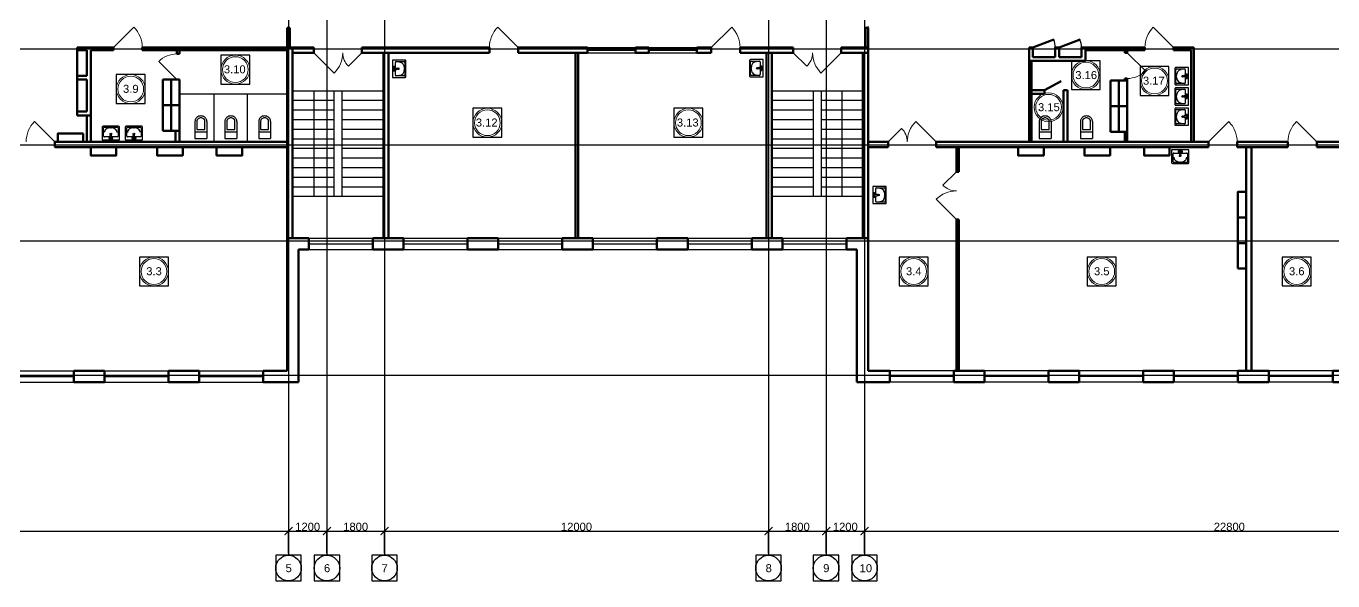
# Model space of a CAD drawing. Header units: metres. Extents: x 0 to 126, y 0 to 57.
# Drawn here: x 37.42 to 78.25, y 9.15 to 26.49 of the extents above; entities that cross this region are included whole.
import ezdxf
from ezdxf.enums import TextEntityAlignment as Align

# ---------------------------------------------------------------- set-up
doc = ezdxf.new("R2010")
doc.units = ezdxf.units.M
doc.linetypes.add('ACAD_ISO04W100', pattern=[30, 24, -3, 0, -3])
for name, color, linetype in [('SANTEH', 7, 'Continuous'), ('YOLO_TABLE', 1, 'Continuous'), ('Окна', 127, 'Continuous'), ('Оси', 30, 'Continuous'), ('Осн надпись', 7, 'Continuous'), ('размеры оси', 163, 'Continuous'), ('Сантехника', 7, 'Continuous')]:
    doc.layers.add(name, color=color, linetype=linetype)
doc.layers.add('Двери', color=250, linetype='Continuous', lineweight=5)
doc.layers.add('Стены', color=7, linetype='Continuous', lineweight=50)
doc.styles.get("Standard").update_dxf_attribs({"font": 'arial.ttf'})
doc.styles.add('Style-Arial', font='arial.ttf')
doc.dimstyles.new('100', dxfattribs={"dimtxt": 0.25, "dimasz": 0.25, "dimexe": 0.0125, "dimexo": 0.0625, "dimgap": 0.0065, "dimtad": 1, "dimlfac": 1000, "dimtxsty": 'Standard', "dimblk": 'ARCHTICK', "dimcen": 0.25, "dimadec": 0, "dimazin": 0, "dimtfac": 1, "dimtmove": 0, "dimatfit": 3, "dimldrblk": 'ARCHTICK', "dimfxl": 1, "dimarcsym": 0})

# ---------------------------------------------------------------- blocks, each defined once
blk = doc.blocks.new('Rac7')
at = {"color": 0}
for p, q in [((-39501, -24232), (-39501, -23830)), ((-39474, -23808), (-38988, -23808)), ((-39457, -23859), (-39457, -24115)), ((-39032, -23838), (-39430, -23838)), ((-39221, -23855), (-39241, -23855)), ((-39005, -24115), (-39005, -23859)), ((-39005, -23859), (-39005, -23859)), ((-38961, -23830), (-38961, -24232)), ((-38961, -24232), (-39501, -24232)), ((-39430, -24136), (-39253, -24136)), ((-39297, -24164), (-39253, -24164)), ((-39297, -24194), (-39297, -24164)), ((-39165, -24194), (-39297, -24194)), ((-39253, -24186), (-39253, -24094)), ((-39253, -24186), (-39209, -24186)), ((-39209, -24186), (-39209, -24094)), ((-39209, -24136), (-39032, -24136)), ((-39209, -24164), (-39165, -24164)), ((-39165, -24164), (-39165, -24194))]:
    blk.add_line(p, q, dxfattribs=at)
at = {"color": 0, "extrusion": (0, 0, -1)}
for centre, major_axis, start_param, end_param in [((-39474, -23830), (-27, 0), 0, 1.570796), ((-39430, -23859), (-27, 0), 0, 1.570796), ((-39241, -24007), (-194, 0), 0, 1.570796), ((-39231, -24104), (-25.3, 0), 0.552816, 2.588777), ((-39221, -24007), (-194, 0), 1.570796, 3.141593), ((-39032, -23859), (-27, 0), 1.570796, 3.141593), ((-38988, -23830), (-27, 0), 1.570796, 3.141593), ((-39430, -24115), (-27, 0), -1.570796, 0), ((-39032, -24115), (-27, 0), -3.141593, -1.570796)]:
    blk.add_ellipse(centre, major_axis=major_axis, ratio=0.785714, start_param=start_param, end_param=end_param, dxfattribs=at)
blk.add_ellipse((-39231, -24048), major_axis=(-27.9, 0), ratio=0.785714, dxfattribs=at)
blk = doc.blocks.new('WC With Cistern_103')
at = {"layer": 'SANTEH', "linetype": 'Continuous'}
for p, q in [((0, 170), (0, 700)), ((370, 700), (0, 700)), ((370, 500), (0, 500)), ((60, 425), (60, 170)), ((310, 425), (60, 425)), ((310, 170), (310, 425)), ((370, 170), (370, 700))]:
    blk.add_line(p, q, dxfattribs=at)
for points in [[(0, 170), (1, 151), (4, 133), (10, 115), (17, 97), (27, 81), (38, 66), (51, 52), (65, 40)], [(60, 170), (61, 158), (63, 146), (66, 135), (71, 124), (77, 114), (84, 104), (92, 96), (101, 88)], [(65, 40), (92, 23), (122, 10), (153, 3), (185, 0), (217, 3), (248, 10), (278, 23), (305, 40)], [(101, 88), (120, 76), (141, 67), (163, 62), (185, 60), (207, 62), (229, 67), (250, 76), (269, 88)], [(269, 88), (278, 96), (286, 104), (293, 114), (299, 124), (304, 135), (307, 146), (309, 158), (310, 170)], [(305, 40), (319, 52), (332, 66), (343, 81), (353, 97), (360, 115), (366, 133), (369, 151), (370, 170)]]:
    blk.add_lwpolyline(points, dxfattribs=at)
blk = doc.blocks.new('_ArchTick')
at = {"color": 0, "linetype": 'ByBlock', "const_width": 0.15}
blk.add_lwpolyline([(-0.5, -0.5), (0.5, 0.5)], dxfattribs=at)
blk = doc.blocks.new('*D69')
at = {"layer": 'Defpoints', "color": 0, "transparency": 16777216}
for p in [(45.618, 10.71), (22.818, 9.953), (45.618, 9.953)]:
    blk.add_point(p, dxfattribs=at)
at = {"layer": 'размеры оси', "color": 0, "lineweight": -2, "transparency": 16777216}
for p, q in [((22.818, 10.016), (22.818, 10.723)), ((22.818, 10.71), (45.618, 10.71)), ((45.618, 10.016), (45.618, 10.723))]:
    blk.add_line(p, q, dxfattribs=at)
at = {"layer": 'размеры оси', "color": 0, "lineweight": -2, "transparency": 16777216, "xscale": 0.25, "yscale": 0.25, "zscale": 0.25, "rotation": 180}
blk.add_blockref('_ArchTick', (22.818, 10.71), dxfattribs=at)
at = {"layer": 'размеры оси', "color": 0, "lineweight": -2, "transparency": 16777216, "xscale": 0.25, "yscale": 0.25, "zscale": 0.25}
blk.add_blockref('_ArchTick', (45.618, 10.71), dxfattribs=at)
at = {"layer": 'размеры оси', "color": 0, "transparency": 16777216, "insert": (34.218, 10.844), "char_height": 0.25, "attachment_point": 5}
blk.add_mtext('22800', dxfattribs=at)
blk = doc.blocks.new('*D70')
at = {"layer": 'Defpoints', "color": 0, "transparency": 16777216}
for p in [(46.818, 10.71), (45.618, 9.953), (46.818, 9.953)]:
    blk.add_point(p, dxfattribs=at)
at = {"layer": 'размеры оси', "color": 0, "lineweight": -2, "transparency": 16777216}
for p, q in [((45.618, 10.016), (45.618, 10.723)), ((45.618, 10.71), (46.818, 10.71)), ((46.818, 10.016), (46.818, 10.723))]:
    blk.add_line(p, q, dxfattribs=at)
at = {"layer": 'размеры оси', "color": 0, "lineweight": -2, "transparency": 16777216, "xscale": 0.25, "yscale": 0.25, "zscale": 0.25, "rotation": 180}
blk.add_blockref('_ArchTick', (45.618, 10.71), dxfattribs=at)
at = {"layer": 'размеры оси', "color": 0, "lineweight": -2, "transparency": 16777216, "xscale": 0.25, "yscale": 0.25, "zscale": 0.25}
blk.add_blockref('_ArchTick', (46.818, 10.71), dxfattribs=at)
at = {"layer": 'размеры оси', "color": 0, "transparency": 16777216, "insert": (46.218, 10.844), "char_height": 0.25, "attachment_point": 5}
blk.add_mtext('1200', dxfattribs=at)
blk = doc.blocks.new('*D71')
at = {"layer": 'Defpoints', "color": 0, "transparency": 16777216}
for p in [(48.618, 10.71), (46.818, 9.953), (48.618, 9.953)]:
    blk.add_point(p, dxfattribs=at)
at = {"layer": 'размеры оси', "color": 0, "lineweight": -2, "transparency": 16777216}
for p, q in [((46.818, 10.016), (46.818, 10.723)), ((46.818, 10.71), (48.618, 10.71)), ((48.618, 10.016), (48.618, 10.723))]:
    blk.add_line(p, q, dxfattribs=at)
at = {"layer": 'размеры оси', "color": 0, "lineweight": -2, "transparency": 16777216, "xscale": 0.25, "yscale": 0.25, "zscale": 0.25, "rotation": 180}
blk.add_blockref('_ArchTick', (46.818, 10.71), dxfattribs=at)
at = {"layer": 'размеры оси', "color": 0, "lineweight": -2, "transparency": 16777216, "xscale": 0.25, "yscale": 0.25, "zscale": 0.25}
blk.add_blockref('_ArchTick', (48.618, 10.71), dxfattribs=at)
at = {"layer": 'размеры оси', "color": 0, "transparency": 16777216, "insert": (47.718, 10.844), "char_height": 0.25, "attachment_point": 5}
blk.add_mtext('1800', dxfattribs=at)
blk = doc.blocks.new('*D49')
at = {"layer": 'Defpoints', "color": 0, "transparency": 16777216}
for p in [(60.618, 10.71), (48.618, 9.953), (60.618, 9.953)]:
    blk.add_point(p, dxfattribs=at)
at = {"layer": 'размеры оси', "color": 0, "lineweight": -2, "transparency": 16777216}
for p, q in [((48.618, 10.016), (48.618, 10.723)), ((48.618, 10.71), (60.618, 10.71)), ((60.618, 10.016), (60.618, 10.723))]:
    blk.add_line(p, q, dxfattribs=at)
at = {"layer": 'размеры оси', "color": 0, "lineweight": -2, "transparency": 16777216, "xscale": 0.25, "yscale": 0.25, "zscale": 0.25, "rotation": 180}
blk.add_blockref('_ArchTick', (48.618, 10.71), dxfattribs=at)
at = {"layer": 'размеры оси', "color": 0, "lineweight": -2, "transparency": 16777216, "xscale": 0.25, "yscale": 0.25, "zscale": 0.25}
blk.add_blockref('_ArchTick', (60.618, 10.71), dxfattribs=at)
at = {"layer": 'размеры оси', "color": 0, "transparency": 16777216, "insert": (54.618, 10.844), "char_height": 0.25, "attachment_point": 5}
blk.add_mtext('12000', dxfattribs=at)
blk = doc.blocks.new('*D50')
at = {"layer": 'Defpoints', "color": 0, "transparency": 16777216}
for p in [(62.418, 10.71), (60.618, 9.953), (62.418, 9.953)]:
    blk.add_point(p, dxfattribs=at)
at = {"layer": 'размеры оси', "color": 0, "lineweight": -2, "transparency": 16777216}
for p, q in [((60.618, 10.016), (60.618, 10.723)), ((60.618, 10.71), (62.418, 10.71)), ((62.418, 10.016), (62.418, 10.723))]:
    blk.add_line(p, q, dxfattribs=at)
at = {"layer": 'размеры оси', "color": 0, "lineweight": -2, "transparency": 16777216, "xscale": 0.25, "yscale": 0.25, "zscale": 0.25, "rotation": 180}
blk.add_blockref('_ArchTick', (60.618, 10.71), dxfattribs=at)
at = {"layer": 'размеры оси', "color": 0, "lineweight": -2, "transparency": 16777216, "xscale": 0.25, "yscale": 0.25, "zscale": 0.25}
blk.add_blockref('_ArchTick', (62.418, 10.71), dxfattribs=at)
at = {"layer": 'размеры оси', "color": 0, "transparency": 16777216, "insert": (61.518, 10.844), "char_height": 0.25, "attachment_point": 5}
blk.add_mtext('1800', dxfattribs=at)
blk = doc.blocks.new('*D51')
at = {"layer": 'Defpoints', "color": 0, "transparency": 16777216}
for p in [(63.618, 10.71), (62.418, 9.953), (63.618, 9.953)]:
    blk.add_point(p, dxfattribs=at)
at = {"layer": 'размеры оси', "color": 0, "lineweight": -2, "transparency": 16777216}
for p, q in [((62.418, 10.016), (62.418, 10.723)), ((62.418, 10.71), (63.618, 10.71)), ((63.618, 10.016), (63.618, 10.723))]:
    blk.add_line(p, q, dxfattribs=at)
at = {"layer": 'размеры оси', "color": 0, "lineweight": -2, "transparency": 16777216, "xscale": 0.25, "yscale": 0.25, "zscale": 0.25, "rotation": 180}
blk.add_blockref('_ArchTick', (62.418, 10.71), dxfattribs=at)
at = {"layer": 'размеры оси', "color": 0, "lineweight": -2, "transparency": 16777216, "xscale": 0.25, "yscale": 0.25, "zscale": 0.25}
blk.add_blockref('_ArchTick', (63.618, 10.71), dxfattribs=at)
at = {"layer": 'размеры оси', "color": 0, "transparency": 16777216, "insert": (63.018, 10.844), "char_height": 0.25, "attachment_point": 5}
blk.add_mtext('1200', dxfattribs=at)
blk = doc.blocks.new('*D52')
at = {"layer": 'Defpoints', "color": 0, "transparency": 16777216}
for p in [(86.418, 10.71), (63.618, 9.953), (86.418, 9.953)]:
    blk.add_point(p, dxfattribs=at)
at = {"layer": 'размеры оси', "color": 0, "lineweight": -2, "transparency": 16777216}
for p, q in [((63.618, 10.016), (63.618, 10.723)), ((63.618, 10.71), (86.418, 10.71)), ((86.418, 10.016), (86.418, 10.723))]:
    blk.add_line(p, q, dxfattribs=at)
at = {"layer": 'размеры оси', "color": 0, "lineweight": -2, "transparency": 16777216, "xscale": 0.25, "yscale": 0.25, "zscale": 0.25, "rotation": 180}
blk.add_blockref('_ArchTick', (63.618, 10.71), dxfattribs=at)
at = {"layer": 'размеры оси', "color": 0, "lineweight": -2, "transparency": 16777216, "xscale": 0.25, "yscale": 0.25, "zscale": 0.25}
blk.add_blockref('_ArchTick', (86.418, 10.71), dxfattribs=at)
at = {"layer": 'размеры оси', "color": 0, "transparency": 16777216, "insert": (75.018, 10.844), "char_height": 0.25, "attachment_point": 5}
blk.add_mtext('22800', dxfattribs=at)

msp = doc.modelspace()

# ---------------------------------------------------------------- linework, layer by layer
for p, q in [((54.962898, 25.824514), (56.462898, 25.824514)), ((54.962898, 25.744514), (56.462898, 25.744514)), ((56.882898, 25.824514), (58.382898, 25.824514)), ((56.882898, 25.744514), (58.382898, 25.744514)), ((54.962898, 25.664514), (56.462898, 25.664514)), ((56.882898, 25.664514), (58.382898, 25.664514)), ((48.588344, 24.464514), (45.738344, 24.464514)), ((47.038344, 24.164514), (45.738344, 24.164514)), ((46.414833, 24.464514), (46.414833, 21.164514)), ((47.038344, 24.464514), (47.038344, 21.164514)), ((47.288344, 24.464514), (47.288344, 21.164514)), ((48.588344, 24.164514), (47.288344, 24.164514)), ((63.568344, 24.464514), (60.718344, 24.464514)), ((62.018344, 24.164514), (60.718344, 24.164514)), ((62.018344, 24.464514), (62.018344, 21.164514)), ((62.268344, 24.464514), (62.268344, 21.164514)), ((63.568344, 24.164514), (62.268344, 24.164514)), ((62.908333, 24.464514), (62.908333, 21.164514)), ((47.038344, 23.864514), (45.738344, 23.864514)), ((48.588344, 23.864514), (47.288344, 23.864514)), ((62.018344, 23.864514), (60.718344, 23.864514)), ((63.568344, 23.864514), (62.268344, 23.864514)), ((47.038344, 23.564514), (45.738344, 23.564514)), ((48.588344, 23.564514), (47.288344, 23.564514)), ((62.018344, 23.564514), (60.718344, 23.564514)), ((63.568344, 23.564514), (62.268344, 23.564514)), ((47.038344, 23.264514), (45.738344, 23.264514)), ((47.038344, 22.964514), (45.738344, 22.964514)), ((48.588344, 23.264514), (47.288344, 23.264514)), ((48.588344, 22.964514), (47.288344, 22.964514)), ((62.018344, 23.264514), (60.718344, 23.264514)), ((62.018344, 22.964514), (60.718344, 22.964514)), ((63.568344, 23.264514), (62.268344, 23.264514)), ((63.568344, 22.964514), (62.268344, 22.964514)), ((47.038344, 22.664514), (45.738344, 22.664514)), ((48.588344, 22.664514), (47.288344, 22.664514)), ((62.018344, 22.664514), (60.718344, 22.664514)), ((63.568344, 22.664514), (62.268344, 22.664514)), ((47.038344, 22.364514), (45.738344, 22.364514)), ((47.038344, 22.064514), (45.738344, 22.064514)), ((48.588344, 22.364514), (47.288344, 22.364514)), ((48.588344, 22.064514), (47.288344, 22.064514)), ((62.018344, 22.364514), (60.718344, 22.364514)), ((62.018344, 22.064514), (60.718344, 22.064514)), ((63.568344, 22.364514), (62.268344, 22.364514)), ((63.568344, 22.064514), (62.268344, 22.064514)), ((47.038344, 21.764514), (45.738344, 21.764514)), ((48.588344, 21.764514), (47.288344, 21.764514)), ((62.018344, 21.764514), (60.718344, 21.764514)), ((63.568344, 21.764514), (62.268344, 21.764514)), ((47.038344, 21.464514), (45.738344, 21.464514)), ((48.588344, 21.464514), (47.288344, 21.464514)), ((62.018344, 21.464514), (60.718344, 21.464514)), ((63.568344, 21.464514), (62.268344, 21.464514)), ((48.588344, 21.164514), (45.738344, 21.164514)), ((63.568344, 21.164514), (60.718344, 21.164514))]:
    msp.add_line(p, q)
at = {"lineweight": 50}
for p, q in [((69.578344, 25.824514), (69.698344, 25.824514)), ((64.352898, 22.874514), (64.352898, 22.714514)), ((65.852898, 22.874514), (65.852898, 22.714514)), ((74.362898, 22.874514), (74.362898, 22.714514)), ((75.262898, 22.874514), (75.262898, 22.714514)), ((66.488344, 21.944562), (66.568344, 21.944562)), ((66.488344, 20.444562), (66.568344, 20.444562))]:
    msp.add_line(p, q, dxfattribs=at)
at = {"color": 7, "linetype": 'Continuous', "lineweight": 13}
for centre, radius in [((43.958873, 25.135634), 0.452013), ((43.958873, 25.135634), 0.402013), ((70.534723, 24.962406), 0.452013), ((70.534723, 24.962406), 0.402013), ((40.689416, 24.527042), 0.452013), ((40.689416, 24.527042), 0.402013), ((72.679705, 24.781911), 0.452013), ((72.679705, 24.781911), 0.402013), ((69.36949, 23.959035), 0.452013), ((69.36949, 23.959035), 0.402013), ((51.831975, 23.473943), 0.452013), ((51.831975, 23.473943), 0.402013), ((58.114761, 23.473943), 0.452013), ((58.114761, 23.473943), 0.402013), ((41.415054, 18.824381), 0.452013), ((41.415054, 18.824381), 0.402013), ((65.155502, 18.824381), 0.452013), ((65.155502, 18.824381), 0.402013), ((71.030862, 18.824381), 0.452013), ((71.030862, 18.824381), 0.402013), ((77.124051, 18.824381), 0.452013), ((77.124051, 18.824381), 0.402013)]:
    msp.add_circle(centre, radius, dxfattribs=at)
at = {"layer": 'SANTEH'}
for p, q in [((42.208344, 24.374514), (45.578344, 24.374514)), ((43.282898, 24.374514), (43.282898, 22.874514)), ((44.330455, 24.374514), (44.330455, 22.874514))]:
    msp.add_line(p, q, dxfattribs=at)
for centre in [(68.878344, 25.824514), (69.698344, 25.824514)]:
    msp.add_arc(centre, 0.7, 0, 21.0579295, dxfattribs=at)
at = {"layer": 'YOLO_TABLE'}
for points in [[(43.50686, 24.68362), (44.410887, 24.68362), (44.410887, 25.587647), (43.50686, 25.587647)], [(70.082709, 24.510392), (70.986736, 24.510392), (70.986736, 25.414419), (70.082709, 25.414419)], [(40.237403, 24.075028), (41.14143, 24.075028), (41.14143, 24.979055), (40.237403, 24.979055)], [(72.227692, 24.329898), (73.131718, 24.329898), (73.131718, 25.233925), (72.227692, 25.233925)], [(51.379962, 23.021929), (52.283988, 23.021929), (52.283988, 23.925956), (51.379962, 23.925956)], [(57.662748, 23.021929), (58.566774, 23.021929), (58.566774, 23.925956), (57.662748, 23.925956)], [(40.96304, 18.372368), (41.867067, 18.372368), (41.867067, 19.276394), (40.96304, 19.276394)], [(64.703488, 18.372368), (65.607515, 18.372368), (65.607515, 19.276394), (64.703488, 19.276394)], [(70.578849, 18.372368), (71.482876, 18.372368), (71.482876, 19.276394), (70.578849, 19.276394)], [(76.672037, 18.372368), (77.576064, 18.372368), (77.576064, 19.276394), (76.672037, 19.276394)], [(45.218344, 9.153137), (46.018344, 9.153137), (46.018344, 9.953137), (45.218344, 9.953137)], [(46.418344, 9.153137), (47.218344, 9.153137), (47.218344, 9.953137), (46.418344, 9.953137)], [(48.218344, 9.153137), (49.018344, 9.153137), (49.018344, 9.953137), (48.218344, 9.953137)], [(60.218344, 9.153137), (61.018344, 9.153137), (61.018344, 9.953137), (60.218344, 9.953137)], [(62.018344, 9.153137), (62.818344, 9.153137), (62.818344, 9.953137), (62.018344, 9.953137)], [(63.218344, 9.153137), (64.018344, 9.153137), (64.018344, 9.953137), (63.218344, 9.953137)]]:
    msp.add_lwpolyline(points, close=True, dxfattribs=at)
at = {"layer": 'Двери'}
for p, q in [((40.149504, 25.824514), (40.7859, 26.460911)), ((45.618344, 25.824514), (45.618344, 26.494514)), ((52.797119, 25.824514), (52.160722, 26.460911)), ((58.83076, 25.824514), (59.467156, 26.460911)), ((63.728344, 25.824514), (63.728344, 26.494514)), ((73.278344, 25.824514), (72.641948, 26.460911)), ((42.128344, 24.824514), (41.562658, 25.3902)), ((46.413344, 25.664514), (47.04974, 25.028118)), ((47.913344, 25.664514), (47.48908, 25.24025)), ((61.393344, 25.664514), (61.817608, 25.24025)), ((62.893344, 25.664514), (62.256948, 25.028118)), ((71.828344, 25.658214), (72.394029, 25.092528)), ((38.319922, 22.874514), (37.683526, 23.510911)), ((64.352898, 22.874514), (64.777162, 23.298779)), ((65.852898, 22.874514), (65.216501, 23.510911)), ((74.362898, 22.874514), (74.999294, 23.510911)), ((77.749503, 22.874514), (77.113107, 23.510911)), ((66.488344, 21.944562), (66.06408, 21.520298)), ((66.488344, 20.444562), (65.851948, 21.080958))]:
    msp.add_line(p, q, dxfattribs=at)
for centre, radius, start, end in [((40.149504, 25.824514), 0.9, 0, 45), ((52.797119, 25.824514), 0.9, 135, 180), ((58.83076, 25.824514), 0.9, 0, 45), ((73.278344, 25.824514), 0.9, 135, 180), ((42.128344, 24.824514), 0.8, 90, 135), ((46.413344, 25.664514), 0.9, 315, 0), ((47.913344, 25.664514), 0.6, 180, 225), ((61.393344, 25.664514), 0.6, 315, 0), ((62.893344, 25.664514), 0.9, 180, 225), ((71.828344, 25.658214), 0.8, 270, 315), ((38.319922, 22.874514), 0.9, 135, 180), ((64.352898, 22.874514), 0.6, 0, 45), ((65.852898, 22.874514), 0.9, 135, 180), ((74.362898, 22.874514), 0.9, 0, 45), ((77.749503, 22.874514), 0.9, 135, 180), ((66.488344, 20.444562), 0.9, 90, 135), ((66.488344, 21.944562), 0.6, 225, 270)]:
    msp.add_arc(centre, radius, start, end, dxfattribs=at)
at = {"layer": 'Окна'}
for p, q in [((46.253344, 19.864514), (48.253344, 19.864514)), ((46.253344, 19.689514), (48.253344, 19.689514)), ((49.213344, 19.864514), (51.213344, 19.864514)), ((49.213344, 19.689514), (51.213344, 19.689514)), ((52.173344, 19.864514), (54.173344, 19.864514)), ((52.173344, 19.689514), (54.173344, 19.689514)), ((55.133344, 19.864514), (57.133344, 19.864514)), ((55.133344, 19.689514), (57.133344, 19.689514)), ((58.093344, 19.864514), (60.093344, 19.864514)), ((58.093344, 19.689514), (60.093344, 19.689514)), ((61.053344, 19.864514), (63.053344, 19.864514)), ((61.053344, 19.689514), (63.053344, 19.689514)), ((46.253344, 19.514514), (48.253344, 19.514514)), ((49.213344, 19.514514), (51.213344, 19.514514)), ((52.173344, 19.514514), (54.173344, 19.514514)), ((55.133344, 19.514514), (57.133344, 19.514514)), ((58.093344, 19.514514), (60.093344, 19.514514)), ((61.053344, 19.514514), (63.053344, 19.514514)), ((36.908344, 15.714514), (38.908344, 15.714514)), ((36.908344, 15.539514), (38.908344, 15.539514)), ((39.868344, 15.714514), (41.868344, 15.714514)), ((39.868344, 15.539514), (41.868344, 15.539514)), ((42.828344, 15.714514), (44.828344, 15.714514)), ((42.828344, 15.539514), (44.828344, 15.539514)), ((66.408344, 15.714514), (64.408344, 15.714514)), ((66.408344, 15.539514), (64.408344, 15.539514)), ((69.368344, 15.714514), (67.368344, 15.714514)), ((69.368344, 15.539514), (67.368344, 15.539514)), ((72.328344, 15.714514), (70.328344, 15.714514)), ((72.328344, 15.539514), (70.328344, 15.539514)), ((75.288344, 15.714514), (73.288344, 15.714514)), ((75.288344, 15.539514), (73.288344, 15.539514)), ((78.248344, 15.714514), (76.248344, 15.714514)), ((78.248344, 15.539514), (76.248344, 15.539514)), ((36.908344, 15.364514), (38.908344, 15.364514)), ((39.868344, 15.364514), (41.868344, 15.364514)), ((42.828344, 15.364514), (44.828344, 15.364514)), ((66.408344, 15.364514), (64.408344, 15.364514)), ((69.368344, 15.364514), (67.368344, 15.364514)), ((72.328344, 15.364514), (70.328344, 15.364514)), ((75.288344, 15.364514), (73.288344, 15.364514)), ((78.248344, 15.364514), (76.248344, 15.364514))]:
    msp.add_line(p, q, dxfattribs=at)
at = {"layer": 'Оси', "linetype": 'ACAD_ISO04W100', "ltscale": 40}
for p, q in [((45.618344, 53.974514), (45.618344, 9.953137)), ((63.618344, 53.974514), (63.618344, 9.953137)), ((46.818344, 49.774514), (46.818344, 9.953137)), ((48.618344, 49.774514), (48.618344, 9.953137)), ((60.618344, 49.774514), (60.618344, 9.953137)), ((62.418344, 49.774514), (62.418344, 9.953137)), ((91.004243, 25.774514), (6.268647, 25.774514)), ((91.004243, 22.774514), (6.268647, 22.774514)), ((91.004243, 19.774514), (6.268647, 19.774514)), ((91.004243, 15.574514), (6.268647, 15.574514))]:
    msp.add_line(p, q, dxfattribs=at)
at = {"layer": 'Осн надпись', "ltscale": 40}
for centre in [(45.618344, 9.553137), (46.818344, 9.553137), (48.618344, 9.553137), (60.618344, 9.553137), (62.418344, 9.553137), (63.618344, 9.553137)]:
    msp.add_circle(centre, 0.4, dxfattribs=at)
at = {"layer": 'Стены'}
for p, q in [((45.578344, 26.444514), (45.578344, 25.824514)), ((45.658344, 26.444514), (45.578344, 26.444514)), ((45.658344, 26.444514), (45.658344, 25.824514)), ((63.648344, 26.444514), (63.648344, 25.824514)), ((63.728344, 26.444514), (63.648344, 26.444514)), ((63.728344, 26.444514), (63.728344, 25.824514)), ((39.018344, 25.824514), (39.018344, 25.744514)), ((39.018344, 25.824514), (40.149504, 25.824514)), ((39.018344, 23.704514), (39.018344, 25.824514)), ((39.018344, 25.744514), (39.318344, 25.744514)), ((39.318344, 25.744514), (39.318344, 24.944514)), ((39.438344, 25.744514), (39.438344, 22.874514)), ((39.438344, 25.744514), (40.149504, 25.744514)), ((40.149504, 25.744514), (40.149504, 25.824514)), ((41.049504, 25.824514), (45.448344, 25.824514)), ((41.049504, 25.744514), (41.049504, 25.824514)), ((41.049504, 25.744514), (45.578344, 25.744514)), ((42.128344, 25.624514), (42.128344, 25.744514)), ((42.208344, 25.624514), (42.208344, 25.744514)), ((45.448344, 25.824514), (45.928344, 25.824514)), ((45.578344, 25.824514), (45.578344, 15.714514)), ((45.578344, 25.824514), (45.738344, 25.824514)), ((45.738344, 25.824514), (45.738344, 19.864514)), ((45.928344, 25.824514), (46.413344, 25.824514)), ((46.413344, 25.664514), (46.413344, 25.824514)), ((47.913344, 25.824514), (51.897119, 25.824514)), ((47.913344, 25.664514), (47.913344, 25.824514)), ((51.897119, 25.664514), (51.897119, 25.824514)), ((52.797119, 25.824514), (54.962898, 25.824514)), ((52.797119, 25.664514), (52.797119, 25.824514)), ((54.962898, 25.824514), (54.962898, 25.664514)), ((56.462898, 25.824514), (56.882898, 25.824514)), ((56.462898, 25.824514), (56.462898, 25.664514)), ((56.882898, 25.824514), (56.882898, 25.664514)), ((58.382898, 25.824514), (58.83076, 25.824514)), ((58.382898, 25.824514), (58.382898, 25.664514)), ((58.83076, 25.664514), (58.83076, 25.824514)), ((59.73076, 25.824514), (61.393344, 25.824514)), ((59.73076, 25.664514), (59.73076, 25.824514)), ((61.393344, 25.664514), (61.393344, 25.824514)), ((62.893344, 25.824514), (63.728344, 25.824514)), ((62.893344, 25.664514), (62.893344, 25.824514)), ((63.728344, 25.824514), (63.728344, 15.714514)), ((63.728344, 25.824514), (63.728344, 19.864514)), ((68.758344, 25.824514), (68.878344, 25.824514)), ((68.758344, 25.824514), (68.758344, 22.874514)), ((68.758344, 25.824514), (68.758344, 25.524514)), ((68.878344, 25.824514), (69.531596, 26.076033)), ((68.878344, 25.824514), (68.878344, 25.524514)), ((69.578344, 25.824514), (69.578344, 25.524514)), ((69.698344, 25.824514), (70.351596, 26.076033)), ((69.698344, 25.824514), (69.698344, 25.524514)), ((70.398344, 25.824514), (72.378344, 25.824514)), ((70.398344, 25.824514), (70.398344, 25.524514)), ((70.518344, 25.824514), (70.518344, 25.404514)), ((70.518344, 25.744514), (72.378344, 25.744514)), ((71.748344, 25.744514), (71.748344, 25.658214)), ((71.828344, 25.744514), (71.828344, 25.658214)), ((72.378344, 25.824514), (72.378344, 25.744514)), ((73.278344, 25.824514), (73.908344, 25.824514)), ((73.278344, 25.824514), (73.278344, 25.744514)), ((73.278344, 25.744514), (73.828344, 25.744514)), ((73.828344, 25.744514), (73.828344, 22.874514)), ((73.908344, 25.824514), (73.908344, 22.874514)), ((42.128344, 25.624514), (42.208344, 25.624514)), ((45.738344, 25.664514), (46.413344, 25.664514)), ((47.913344, 25.664514), (51.897119, 25.664514)), ((48.588344, 25.664514), (48.588344, 19.864514)), ((48.748344, 25.664514), (48.748344, 19.864514)), ((52.797119, 25.664514), (54.962898, 25.664514)), ((54.588344, 25.664514), (54.588344, 19.864514)), ((54.668344, 25.664514), (54.668344, 19.864514)), ((56.462898, 25.664514), (56.882898, 25.664514)), ((58.382898, 25.664514), (58.83076, 25.664514)), ((59.73076, 25.664514), (61.393344, 25.664514)), ((60.558344, 25.664514), (60.558344, 19.864514)), ((60.718344, 25.664514), (60.718344, 19.864514)), ((62.893344, 25.664514), (63.728344, 25.664514)), ((63.568344, 25.664514), (63.568344, 19.864514)), ((68.758344, 25.404514), (70.518344, 25.404514)), ((68.838344, 25.404514), (68.838344, 22.874514)), ((68.878344, 25.524514), (69.578344, 25.524514)), ((69.698344, 25.524514), (70.398344, 25.524514)), ((71.748344, 25.658214), (71.828344, 25.658214)), ((39.018344, 24.944514), (39.018344, 24.824514)), ((39.018344, 24.944514), (39.318344, 24.944514)), ((39.018344, 24.824514), (39.318344, 24.824514)), ((39.318344, 24.824514), (39.318344, 23.824514)), ((41.688344, 24.824514), (41.688344, 23.224514)), ((41.688344, 24.824514), (42.208344, 24.824514)), ((41.948344, 23.224514), (41.948344, 24.824514)), ((42.208344, 24.824514), (42.208344, 22.874514)), ((69.238344, 24.494514), (69.759678, 24.774608)), ((71.308344, 24.794514), (71.308344, 23.194514)), ((71.308344, 24.794514), (71.828344, 24.794514)), ((71.568344, 23.194514), (71.568344, 24.794514)), ((71.748344, 24.858214), (71.748344, 24.794514)), ((71.748344, 24.858214), (71.828344, 24.858214)), ((71.828344, 24.858214), (71.828344, 22.874514)), ((68.838344, 24.494514), (69.238344, 24.494514)), ((68.838344, 24.374514), (69.238344, 24.374514)), ((69.238344, 24.494514), (69.238344, 24.374514)), ((69.838344, 24.494514), (69.838344, 22.874514)), ((69.838344, 24.494514), (69.958344, 24.494514)), ((69.958344, 24.494514), (69.958344, 22.874514)), ((39.018344, 23.824514), (39.018344, 23.704514)), ((39.018344, 23.824514), (39.318344, 23.824514)), ((39.018344, 23.704514), (39.438344, 23.704514)), ((39.318344, 23.704514), (39.318344, 22.874514)), ((41.688344, 24.024514), (42.208344, 24.024514)), ((71.308344, 23.994514), (71.828344, 23.994514)), ((38.319922, 22.874514), (45.578344, 22.874514)), ((38.319922, 22.714514), (38.319922, 22.874514)), ((41.688344, 23.224514), (42.208344, 23.224514)), ((42.088344, 23.224514), (42.088344, 22.874514)), ((63.728344, 22.874514), (64.352898, 22.874514)), ((65.852898, 22.874514), (74.362898, 22.874514)), ((71.308344, 23.194514), (71.828344, 23.194514)), ((71.748344, 23.194514), (71.748344, 22.874514)), ((75.262898, 22.874514), (76.849503, 22.874514)), ((76.849503, 22.874514), (76.849503, 22.714514)), ((77.749503, 22.874514), (80.138344, 22.874514)), ((77.749503, 22.874514), (77.749503, 22.714514)), ((38.319922, 22.714514), (45.578344, 22.714514)), ((63.728344, 22.714514), (64.352898, 22.714514)), ((65.852898, 22.714514), (74.362898, 22.714514)), ((66.488344, 22.714514), (66.488344, 21.944562)), ((66.568344, 22.714514), (66.568344, 21.944562)), ((75.262898, 22.714514), (76.849503, 22.714514)), ((75.548344, 22.714514), (75.548344, 15.714514)), ((75.708344, 22.714514), (75.708344, 15.714514)), ((77.749503, 22.714514), (80.138344, 22.714514)), ((66.488344, 20.444562), (66.488344, 15.714514)), ((66.568344, 20.444562), (66.568344, 15.714514)), ((46.253344, 19.864514), (45.578344, 19.864514)), ((46.253344, 19.514514), (46.253344, 19.864514)), ((49.213344, 19.864514), (48.253344, 19.864514)), ((48.253344, 19.514514), (48.253344, 19.864514)), ((49.213344, 19.514514), (49.213344, 19.864514)), ((52.173344, 19.864514), (51.213344, 19.864514)), ((51.213344, 19.514514), (51.213344, 19.864514)), ((52.173344, 19.514514), (52.173344, 19.864514)), ((55.133344, 19.864514), (54.173344, 19.864514)), ((54.173344, 19.514514), (54.173344, 19.864514)), ((55.133344, 19.514514), (55.133344, 19.864514)), ((58.093344, 19.864514), (57.133344, 19.864514)), ((57.133344, 19.514514), (57.133344, 19.864514)), ((58.093344, 19.514514), (58.093344, 19.864514)), ((61.053344, 19.864514), (60.093344, 19.864514)), ((60.093344, 19.514514), (60.093344, 19.864514)), ((61.053344, 19.514514), (61.053344, 19.864514)), ((63.728344, 19.864514), (63.053344, 19.864514)), ((63.053344, 19.514514), (63.053344, 19.864514)), ((45.928344, 19.514514), (45.928344, 15.364514)), ((46.253344, 19.514514), (45.928344, 19.514514)), ((49.213344, 19.514514), (48.253344, 19.514514)), ((52.173344, 19.514514), (51.213344, 19.514514)), ((55.133344, 19.514514), (54.173344, 19.514514)), ((58.093344, 19.514514), (57.133344, 19.514514)), ((61.053344, 19.514514), (60.093344, 19.514514)), ((63.378344, 19.514514), (63.053344, 19.514514)), ((63.378344, 19.514514), (63.378344, 15.364514)), ((38.908344, 15.714514), (39.868344, 15.714514)), ((38.908344, 15.714514), (38.908344, 15.364514)), ((39.868344, 15.714514), (39.868344, 15.364514)), ((41.868344, 15.714514), (42.828344, 15.714514)), ((41.868344, 15.714514), (41.868344, 15.364514)), ((42.828344, 15.714514), (42.828344, 15.364514)), ((44.828344, 15.714514), (45.578344, 15.714514)), ((44.828344, 15.714514), (44.828344, 15.364514)), ((64.408344, 15.714514), (63.728344, 15.714514)), ((64.408344, 15.714514), (64.408344, 15.364514)), ((67.368344, 15.714514), (66.408344, 15.714514)), ((66.408344, 15.714514), (66.408344, 15.364514)), ((67.368344, 15.714514), (67.368344, 15.364514)), ((70.328344, 15.714514), (69.368344, 15.714514)), ((69.368344, 15.714514), (69.368344, 15.364514)), ((70.328344, 15.714514), (70.328344, 15.364514)), ((73.288344, 15.714514), (72.328344, 15.714514)), ((72.328344, 15.714514), (72.328344, 15.364514)), ((73.288344, 15.714514), (73.288344, 15.364514)), ((76.248344, 15.714514), (75.288344, 15.714514)), ((75.288344, 15.714514), (75.288344, 15.364514)), ((76.248344, 15.714514), (76.248344, 15.364514)), ((79.208344, 15.714514), (78.248344, 15.714514)), ((78.248344, 15.714514), (78.248344, 15.364514)), ((38.908344, 15.364514), (39.868344, 15.364514)), ((41.868344, 15.364514), (42.828344, 15.364514)), ((44.828344, 15.364514), (45.928344, 15.364514)), ((64.408344, 15.364514), (63.378344, 15.364514)), ((67.368344, 15.364514), (66.408344, 15.364514)), ((70.328344, 15.364514), (69.368344, 15.364514)), ((73.288344, 15.364514), (72.328344, 15.364514)), ((76.248344, 15.364514), (75.288344, 15.364514)), ((79.208344, 15.364514), (78.248344, 15.364514))]:
    msp.add_line(p, q, dxfattribs=at)
for points in [[(41.688344, 23.224514), (41.948344, 23.224514), (41.948344, 24.024514), (41.688344, 24.024514)], [(71.308344, 23.194514), (71.568344, 23.194514), (71.568344, 23.994514), (71.308344, 23.994514)], [(39.206199, 23.134514), (39.206199, 22.874514), (38.406199, 22.874514), (38.406199, 23.134514)], [(40.238344, 22.714514), (40.238344, 22.454514), (39.438344, 22.454514), (39.438344, 22.714514)], [(42.311819, 22.714514), (42.311819, 22.454514), (41.511819, 22.454514), (41.511819, 22.714514)], [(44.172898, 22.714514), (44.172898, 22.454514), (43.372898, 22.454514), (43.372898, 22.714514)], [(69.218344, 22.714514), (69.218344, 22.454514), (68.418344, 22.454514), (68.418344, 22.714514)], [(71.291819, 22.714514), (71.291819, 22.454514), (70.491819, 22.454514), (70.491819, 22.714514)], [(73.152898, 22.714514), (73.152898, 22.454514), (72.352898, 22.454514), (72.352898, 22.714514)], [(75.288344, 20.514514), (75.548344, 20.514514), (75.548344, 21.314514), (75.288344, 21.314514)], [(75.288344, 19.714514), (75.548344, 19.714514), (75.548344, 20.514514), (75.288344, 20.514514)], [(75.288344, 18.914514), (75.548344, 18.914514), (75.548344, 19.714514), (75.288344, 19.714514)]]:
    msp.add_lwpolyline(points, close=True, dxfattribs=at)

# ---------------------------------------------------------------- block references
at = {"layer": 'размеры оси', "color": 7, "lineweight": 0, "xscale": 0.001, "yscale": -0.001, "zscale": 0.001}
for p, rotation in [((73.095888, 64.393214), 89.99999999999999), ((36.220179, -14.053971), 270), ((49.50687, -14.30266), 270), ((49.50687, -14.934429), 270), ((49.50687, -15.566198), 270), ((0.834478, 47.171371), 180), ((1.558222, 47.171371), 180), ((88.106305, 60.446722), 89.99999999999999)]:
    msp.add_blockref('Rac7', p, dxfattribs=dict(at, rotation=rotation))
msp.add_blockref('Rac7', (112.715427, -1.609013), dxfattribs=at)
at = {"layer": 'Сантехника', "color": 0, "lineweight": -2, "xscale": 0.001, "yscale": 0.001, "zscale": 0.001, "rotation": 180}
for p in [(43.06602, 23.685966), (44.003114, 23.685966), (45.05765, 23.685966), (69.446805, 23.685966), (70.737893, 23.685966)]:
    msp.add_blockref('WC With Cistern_103', p, dxfattribs=at)

# ---------------------------------------------------------------- texts
at = {"color": 7, "linetype": 'Continuous', "lineweight": 13, "style": 'Style-Arial'}
for s, p in [('3.10', (43.598896, 25.268383)), ('3.16', (70.20484, 25.089129)), ('3.17', (72.319728, 24.914661)), ('3.9', (40.447861, 24.659791)), ('3.15', (69.039608, 24.085758)), ('3.12', (51.471998, 23.606693)), ('3.13', (57.754784, 23.606693)), ('3.3', (41.173499, 18.957131)), ('3.4', (64.913947, 18.957131)), ('3.5', (70.789308, 18.957131)), ('3.6', (76.882496, 18.957131))]:
    msp.add_text(s, height=0.25, dxfattribs=at).set_placement(p, align=Align.TOP_LEFT)
at = {"layer": 'Осн надпись', "char_height": 0.25, "attachment_point": 1}
for s, insert in [('5', (45.526911, 9.675019)), ('6', (46.726911, 9.675019)), ('7', (48.526911, 9.675019)), ('8', (60.526911, 9.675019)), ('9', (62.326911, 9.675019)), ('10', (63.465804, 9.675019))]:
    msp.add_mtext_dynamic_manual_height_columns(s, width=0.25, gutter_width=0.0125, heights=[0], dxfattribs=dict(at, insert=insert))

# ---------------------------------------------------------------- dimensions: what is measured, and where the dimension line sits
at = {"layer": 'размеры оси'}
for base, p1, p2, picture, middle in [((45.618344, 10.710331), (22.818344, 9.953137), (45.618344, 9.953137), '*D69', (34.218344, 10.844474)), ((46.818344, 10.710331), (45.618344, 9.953137), (46.818344, 9.953137), '*D70', (46.218344, 10.844474)), ((48.618344, 10.710331), (46.818344, 9.953137), (48.618344, 9.953137), '*D71', (47.718344, 10.844474)), ((60.618344, 10.710331), (48.618344, 9.953137), (60.618344, 9.953137), '*D49', (54.618344, 10.844474)), ((62.418344, 10.710331), (60.618344, 9.953137), (62.418344, 9.953137), '*D50', (61.518344, 10.844474)), ((63.618344, 10.710331), (62.418344, 9.953137), (63.618344, 9.953137), '*D51', (63.018344, 10.844474)), ((86.418344, 10.710331), (63.618344, 9.953137), (86.418344, 9.953137), '*D52', (75.018344, 10.844474))]:
    dim = msp.add_linear_dim(base=base, p1=p1, p2=p2, dimstyle='100', override={"dimtmove": 1, "dimfxl": 0}, dxfattribs=at)
    dim.commit()
    dim.dimension.update_dxf_attribs({"geometry": picture, "text_midpoint": middle})

doc.saveas('drawing.dxf')
